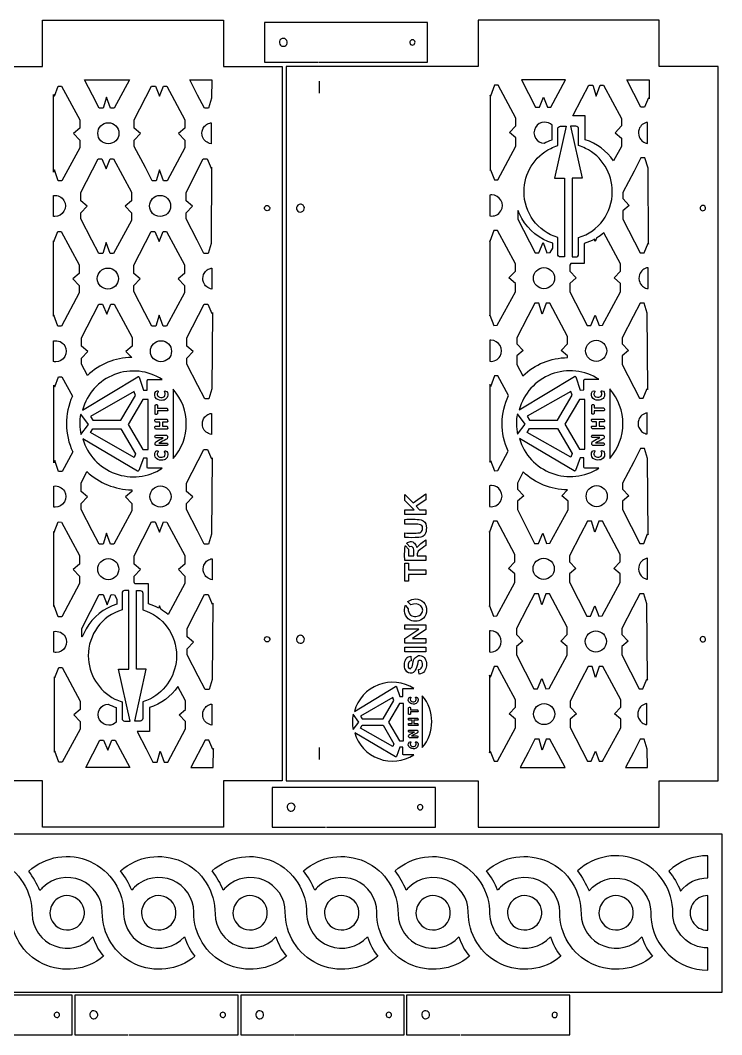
# Model space of a CAD drawing. Header units: millimetres. Extents: x -493 to 497, y 1253 to 3246.
# Drawn here: x -33 to 497, y 1253 to 2020 of the extents above; entities that cross this region are included whole.
import ezdxf

# ---------------------------------------------------------------- set-up
doc = ezdxf.new("R2010")
doc.units = ezdxf.units.MM
doc.layers.add('Default', color=70, linetype='Continuous')

msp = doc.modelspace()

# ---------------------------------------------------------------- linework, layer by layer
at = {"layer": 'Default'}
for points in [[(-16.08, 1425), (-16.08, 1445), (-161.08, 1445.01), (-161.08, 1985), (-16.08, 1985), (-16.08, 2020), (120.56, 2020), (120.56, 1985), (165.08, 1985), (165.08, 1445), (120.56, 1445), (120.56, 1410), (-16.08, 1410)], [(313.08, 2004.99), (313.08, 1984.99), (168.08, 1984.97), (168.08, 1444.99), (313.08, 1444.99), (313.08, 1409.99), (449.73, 1409.99), (449.73, 1444.99), (494.25, 1444.99), (494.25, 1984.99), (449.73, 1984.99), (449.73, 2019.99), (313.08, 2019.99)], [(49.54, 1975), (38.01, 1953.56), (37.2, 1953.56), (35.94, 1953.56), (35.31, 1953.56), (32.35, 1961.82), (29.84, 1953.56), (26.77, 1953.56), (21.59, 1963.51), (15.61, 1975)], [(111.76, 1975), (111.65, 1961.15), (109.35, 1953.56), (106.28, 1953.56), (101.1, 1963.51), (95.12, 1975)], [(379.1, 1974.99), (345.75, 1974.99), (356.41, 1954.22), (359.25, 1954.22), (362.47, 1961.88), (365.44, 1954.22), (367.95, 1954.32)], [(442.11, 1974.99), (442.22, 1960.67), (441.78, 1961.39), (438.76, 1954.22), (435.92, 1954.22), (425.26, 1974.99)], [(12.05, 1938.61), (12.05, 1938.48), (7.26, 1934.45), (12.05, 1929.39), (12.05, 1928.81), (12.05, 1923.68), (-1.43, 1898.62), (-2.24, 1898.62), (-3.49, 1898.62), (-4.13, 1898.62), (-7.09, 1906.89), (-7.64, 1905.07), (-7.64, 1963.93), (-7.09, 1962.62), (-4.13, 1970.28), (-1.61, 1970.18), (12.05, 1944.86), (12.05, 1938.61)], [(66.35, 1970.28), (69.19, 1970.28), (72.41, 1962.62), (75.38, 1970.28), (77.9, 1970.18), (91.56, 1944.86), (91.56, 1938.61), (91.56, 1938.48), (86.77, 1934.45), (91.56, 1929.39), (91.56, 1928.81), (91.56, 1923.68), (78.08, 1898.62), (77.27, 1898.62), (76.01, 1898.62), (75.38, 1898.62), (72.41, 1906.89), (69.91, 1898.62), (66.84, 1898.62), (61.66, 1908.57), (53.27, 1924.69), (53.27, 1928.81), (53.27, 1929.39), (58.06, 1934.45), (53.27, 1938.48), (53.27, 1938.61), (53.27, 1940.33), (53.27, 1943.88), (53.27, 1944.8)], [(322.22, 1963.28), (322.22, 1906.5), (322.4, 1906.94), (325.37, 1899.29), (327.88, 1899.38), (341.54, 1924.7), (341.54, 1930.95), (341.54, 1931.08), (336.76, 1935.11), (341.54, 1940.17), (341.54, 1940.75), (341.54, 1945.88), (328.07, 1970.94), (327.26, 1970.94), (326, 1970.94), (325.37, 1970.94), (322.4, 1962.67)], [(25.92, 1915.34), (28.76, 1915.34), (31.98, 1907.68), (34.95, 1915.34), (37.46, 1915.24), (51.12, 1889.92), (51.12, 1883.68), (51.12, 1883.55), (46.34, 1879.51), (51.12, 1874.45), (51.12, 1873.88), (51.12, 1868.74), (37.65, 1843.69), (36.83, 1843.69), (35.58, 1843.69), (34.95, 1843.69), (31.98, 1851.95), (29.48, 1843.69), (26.41, 1843.69), (21.23, 1853.64), (12.84, 1869.76), (12.84, 1873.88), (12.84, 1874.45), (17.63, 1879.51), (12.84, 1883.55), (12.84, 1883.68), (12.84, 1885.4), (12.84, 1888.95), (12.84, 1889.86)], [(111.73, 1908.89), (111.29, 1851.28), (108.99, 1843.69), (105.92, 1843.69), (100.74, 1853.64), (92.35, 1869.76), (92.35, 1873.88), (92.35, 1874.45), (97.13, 1879.51), (92.35, 1883.55), (92.35, 1883.68), (92.35, 1885.4), (92.35, 1888.95), (92.35, 1889.86), (105.43, 1915.34), (108.27, 1915.34), (111.29, 1908.17)], [(441.79, 1850.7), (441.35, 1908.31), (439.05, 1915.91), (435.98, 1915.91), (430.8, 1905.96), (422.41, 1889.84), (422.41, 1885.72), (422.41, 1885.14), (427.2, 1880.08), (422.41, 1876.05), (422.41, 1875.92), (422.41, 1874.2), (422.41, 1870.65), (422.41, 1869.73), (435.49, 1844.25), (438.33, 1844.25), (441.35, 1851.43)], [(-7.64, 1796.41), (-7.64, 1853.19), (-7.46, 1852.75), (-4.49, 1860.41), (-1.98, 1860.31), (11.68, 1834.99), (11.68, 1828.74), (11.68, 1828.61), (6.9, 1824.58), (11.68, 1819.52), (11.68, 1818.94), (11.68, 1813.81), (-1.79, 1788.75), (-2.61, 1788.75), (-3.86, 1788.75), (-4.49, 1788.75), (-7.46, 1797.02)], [(65.99, 1860.41), (68.83, 1860.41), (72.05, 1852.75), (75.02, 1860.41), (77.53, 1860.31), (91.19, 1834.99), (91.19, 1828.74), (91.19, 1828.61), (86.41, 1824.58), (91.19, 1819.52), (91.19, 1818.94), (91.19, 1813.81), (77.72, 1788.75), (76.9, 1788.75), (75.65, 1788.75), (75.02, 1788.75), (72.05, 1797.02), (69.55, 1788.75), (66.48, 1788.75), (61.3, 1798.7), (52.91, 1814.82), (52.91, 1818.94), (52.91, 1819.52), (57.69, 1824.58), (52.91, 1828.61), (52.91, 1828.74), (52.91, 1830.46), (52.91, 1834.01), (52.91, 1834.93)], [(321.79, 1853.32), (321.79, 1796.54), (321.98, 1796.98), (324.94, 1789.32), (327.46, 1789.42), (341.12, 1814.74), (341.12, 1820.98), (341.12, 1821.11), (336.33, 1825.15), (341.12, 1830.21), (341.12, 1830.78), (341.12, 1835.92), (327.64, 1860.97), (326.83, 1860.97), (325.58, 1860.97), (324.94, 1860.97), (321.98, 1852.71)], [(112.36, 1799.02), (111.92, 1741.41), (109.62, 1733.82), (106.55, 1733.82), (101.37, 1743.77), (92.98, 1759.89), (92.98, 1764.01), (92.98, 1764.58), (97.76, 1769.64), (92.98, 1773.68), (92.98, 1773.81), (92.98, 1775.53), (92.98, 1779.08), (92.98, 1779.99), (106.06, 1805.47), (108.9, 1805.47), (111.92, 1798.3)], [(441.16, 1740.83), (440.72, 1798.44), (438.42, 1806.04), (435.35, 1806.04), (430.17, 1796.09), (421.78, 1779.97), (421.78, 1775.85), (421.78, 1775.27), (426.57, 1770.21), (421.78, 1766.18), (421.78, 1766.05), (421.78, 1764.33), (421.78, 1760.78), (421.78, 1759.86), (434.86, 1734.38), (437.7, 1734.38), (440.72, 1741.56)], [(53.19, 1739.22), (20.25, 1720.45), (21.95, 1717.55), (43.1, 1717.55), (54.1, 1736.37), (53.18, 1739.17)], [(383.05, 1739.39), (350.11, 1720.61), (351.8, 1717.72), (372.95, 1717.72), (383.96, 1736.54), (383.04, 1739.34)], [(59.64, 1695.52), (63.82, 1695.52), (63.82, 1733.16), (59.64, 1733.16), (48.63, 1714.34)], [(389.49, 1695.69), (393.68, 1695.69), (393.68, 1733.33), (389.49, 1733.33), (378.49, 1714.51)], [(53.19, 1689.47), (20.25, 1708.24), (21.95, 1711.14), (43.1, 1711.14), (54.1, 1692.32), (53.18, 1689.51)], [(383.05, 1689.64), (350.11, 1708.41), (351.8, 1711.31), (372.95, 1711.31), (383.96, 1692.49), (383.04, 1689.68)], [(111.99, 1689.15), (111.55, 1631.54), (109.25, 1623.95), (106.18, 1623.95), (101, 1633.9), (92.61, 1650.02), (92.61, 1654.14), (92.61, 1654.71), (97.4, 1659.77), (92.61, 1663.81), (92.61, 1663.94), (92.61, 1665.66), (92.61, 1669.21), (92.61, 1670.12), (105.69, 1695.6), (108.53, 1695.6), (111.55, 1688.43)], [(441.53, 1630.96), (441.08, 1688.57), (438.78, 1696.17), (435.71, 1696.17), (430.54, 1686.22), (422.15, 1670.1), (422.15, 1665.98), (422.15, 1665.4), (426.93, 1660.34), (422.15, 1656.31), (422.15, 1656.18), (422.15, 1654.46), (422.15, 1650.91), (422.15, 1649.99), (435.23, 1624.51), (438.07, 1624.51), (441.08, 1631.69)], [(-7.38, 1576.67), (-7.38, 1633.45), (-7.19, 1633.01), (-4.23, 1640.67), (-1.71, 1640.57), (11.95, 1615.25), (11.95, 1609), (11.95, 1608.87), (7.16, 1604.84), (11.95, 1599.78), (11.95, 1599.2), (11.95, 1594.07), (-1.52, 1569.01), (-2.34, 1569.01), (-3.59, 1569.01), (-4.23, 1569.01), (-7.19, 1577.28)], [(321.53, 1633.58), (321.53, 1576.8), (321.71, 1577.24), (324.68, 1569.58), (327.19, 1569.68), (340.85, 1595), (340.85, 1601.24), (340.85, 1601.37), (336.07, 1605.41), (340.85, 1610.47), (340.85, 1611.04), (340.85, 1616.18), (327.38, 1641.23), (326.56, 1641.23), (325.31, 1641.23), (324.68, 1641.23), (321.71, 1632.97)], [(395.16, 1569.58), (398, 1569.58), (401.22, 1577.24), (404.18, 1569.58), (406.7, 1569.68), (420.36, 1595), (420.36, 1601.24), (420.36, 1601.37), (415.57, 1605.41), (420.36, 1610.47), (420.36, 1611.04), (420.36, 1616.18), (406.89, 1641.23), (406.07, 1641.23), (404.82, 1641.23), (404.18, 1641.23), (401.22, 1632.97), (398.72, 1641.23), (395.65, 1641.23), (390.47, 1631.28), (382.08, 1615.16), (382.08, 1611.04), (382.08, 1610.47), (386.86, 1605.41), (382.08, 1601.37), (382.08, 1601.24), (382.08, 1599.52), (382.08, 1595.97), (382.08, 1595.06)], [(112.62, 1579.28), (112.18, 1521.67), (109.88, 1514.08), (106.81, 1514.08), (101.63, 1524.03), (93.25, 1540.15), (93.25, 1544.27), (93.25, 1544.84), (98.03, 1549.9), (93.25, 1553.94), (93.25, 1554.07), (93.25, 1555.79), (93.25, 1559.34), (93.25, 1560.25), (106.32, 1585.73), (109.17, 1585.73), (112.18, 1578.56)], [(355.09, 1514.64), (357.93, 1514.64), (361.15, 1522.3), (364.11, 1514.64), (366.63, 1514.74), (380.29, 1540.06), (380.29, 1546.31), (380.29, 1546.44), (375.5, 1550.47), (380.29, 1555.53), (380.29, 1556.11), (380.29, 1561.24), (366.82, 1586.3), (366, 1586.3), (364.75, 1586.3), (364.11, 1586.3), (361.15, 1578.03), (358.65, 1586.3), (355.58, 1586.3), (350.4, 1576.35), (342.01, 1560.23), (342.01, 1556.11), (342.01, 1555.53), (346.79, 1550.47), (342.01, 1546.44), (342.01, 1546.31), (342.01, 1544.59), (342.01, 1541.04), (342.01, 1540.12)], [(440.89, 1521.09), (440.45, 1578.7), (438.15, 1586.3), (435.08, 1586.3), (429.9, 1576.35), (421.52, 1560.23), (421.52, 1556.11), (421.52, 1555.53), (426.3, 1550.47), (421.52, 1546.44), (421.52, 1546.31), (421.52, 1544.59), (421.52, 1541.04), (421.52, 1540.12), (434.6, 1514.64), (437.44, 1514.64), (440.45, 1521.82)], [(-6.95, 1466.7), (-6.95, 1523.48), (-6.76, 1523.04), (-3.8, 1530.7), (-1.28, 1530.6), (12.38, 1505.28), (12.38, 1499.04), (12.38, 1498.91), (7.59, 1494.87), (12.38, 1489.81), (12.38, 1489.24), (12.38, 1484.1), (-1.1, 1459.05), (-1.91, 1459.05), (-3.17, 1459.05), (-3.8, 1459.05), (-6.76, 1467.31)], [(341.22, 1491.37), (341.22, 1491.5), (336.43, 1495.54), (341.22, 1500.6), (341.22, 1501.17), (341.22, 1506.31), (327.74, 1531.36), (326.93, 1531.36), (325.67, 1531.36), (325.04, 1531.36), (322.08, 1523.1), (321.53, 1524.91), (321.53, 1466.06), (322.08, 1467.37), (325.04, 1459.71), (327.56, 1459.81), (341.22, 1485.13), (341.22, 1491.37)], [(395.52, 1459.71), (398.36, 1459.71), (401.58, 1467.37), (404.55, 1459.71), (407.06, 1459.81), (420.72, 1485.13), (420.72, 1491.37), (420.72, 1491.5), (415.94, 1495.54), (420.72, 1500.6), (420.72, 1501.17), (420.72, 1506.31), (407.25, 1531.36), (406.44, 1531.36), (405.18, 1531.36), (404.55, 1531.36), (401.58, 1523.1), (399.08, 1531.36), (396.01, 1531.36), (390.83, 1521.41), (382.44, 1505.29), (382.44, 1501.17), (382.44, 1500.6), (387.23, 1495.54), (382.44, 1491.5), (382.44, 1491.37), (382.44, 1489.65), (382.44, 1486.1), (382.44, 1485.19)], [(248.69, 1507.91), (224.12, 1493.9), (225.38, 1491.74), (241.16, 1491.74), (249.37, 1505.78), (248.68, 1507.87)], [(253.5, 1475.31), (256.62, 1475.31), (256.62, 1503.39), (253.5, 1503.39), (245.29, 1489.35)], [(248.69, 1470.79), (224.12, 1484.8), (225.38, 1486.96), (241.16, 1486.96), (249.37, 1472.92), (248.68, 1470.83)], [(49.94, 1455), (16.58, 1455), (27.24, 1475.76), (30.08, 1475.76), (33.3, 1468.11), (36.27, 1475.76), (38.79, 1475.67)], [(112.94, 1455), (113.05, 1469.31), (112.61, 1468.59), (109.59, 1475.76), (106.75, 1475.76), (96.09, 1455)], [(378.71, 1454.99), (367.18, 1476.43), (366.37, 1476.43), (365.11, 1476.43), (364.48, 1476.43), (361.51, 1468.16), (359.01, 1476.43), (355.94, 1476.43), (350.76, 1466.48), (344.78, 1454.99)], [(440.92, 1454.99), (440.82, 1468.83), (438.52, 1476.43), (435.45, 1476.43), (430.27, 1466.48), (424.29, 1454.99)], [(497, 1405), (497, 1285), (-493, 1285), (-493, 1405)]]:
    msp.add_lwpolyline(points, close=True, dxfattribs=at)
for points in [[(192.52, 1988.26), (274.89, 1988.26), (274.89, 2018.26), (151.55, 2018.26), (151.55, 1988.26), (191.82, 1988.26)], [(193.08, 1964.99), (193.08, 1974.06)], [(193.08, 1460.99), (193.08, 1470.06)], [(198.37, 1410.01), (280.74, 1410.01), (280.74, 1440.01), (157.4, 1440.01), (157.4, 1410.01), (197.67, 1410.01)], [(-76.02, 1253), (6.35, 1253), (6.35, 1283), (-116.99, 1283), (-116.99, 1253), (-76.72, 1253)], [(49.32, 1253), (131.69, 1253), (131.69, 1283), (8.35, 1283), (8.35, 1253), (48.62, 1253)], [(174.66, 1253), (257.03, 1253), (257.03, 1283), (133.69, 1283), (133.69, 1253), (173.96, 1253)], [(299.99, 1253), (382.37, 1253), (382.37, 1283), (259.03, 1283), (259.03, 1253), (299.3, 1253)]]:
    msp.add_lwpolyline(points, dxfattribs=at)
for points in [[(165.86, 2000.34, 5.251225), (163.81, 2001.15, 0.191346)], [(263.36, 2001.26, 5.257541), (262, 2001.8, 0.191576)], [(393.83, 1929.68), (393.83, 1947.81), (384.56, 1947.81), (391.36, 1960.89), (396.54, 1970.84), (399.61, 1970.84), (402.12, 1962.58), (405.08, 1970.84), (405.71, 1970.84), (406.97, 1970.84), (407.78, 1970.84), (421.26, 1945.79), (421.26, 1940.65), (421.26, 1940.08), (416.47, 1935.02), (421.26, 1930.98), (421.26, 1930.85), (421.26, 1924.61), (415.38, 1913.72, 0.168154)], [(111.29, 1926.65, -0.142003), (107.33, 1928.36, -0.133619), (104.9, 1931.8, -0.187557), (105.04, 1937.7, -0.110172), (107.02, 1940.54, -0.122176), (110.29, 1942.31, -0.033359), (111.29, 1942.5)], [(368.83, 1929.53), (368.83, 1940.65, 0.197998), (363.2, 1942.97, 0.57735), (356.29, 1930.99, 0.254434), (362.8, 1927.01, -0.039909)], [(440.99, 1942.82, 0.142003), (437.03, 1941.11, 0.133619), (434.6, 1937.67, 0.187557), (434.74, 1931.76, 0.110172), (436.72, 1928.93, 0.122176), (439.99, 1927.15, 0.033359), (440.99, 1926.96)], [(347.73, 1890.49, -0.284046), (367.87, 1923.18, -0.045498), (373.2, 1925.24), (373.2, 1937.91, -0.417351), (375.13, 1939.85), (379.44, 1939.85), (370.58, 1900.66), (378.17, 1900.66), (378.29, 1900.66), (378.29, 1841.09, -0.005514), (375.11, 1841.08, -0.402534), (373.2, 1843.07), (373.2, 1855.71, -0.331178)], [(414.33, 1890.49, 0.284047), (394.2, 1923.18, 0.045497), (388.86, 1925.24), (388.86, 1937.91, 0.417376), (386.94, 1939.85), (382.82, 1939.85), (391.49, 1900.66), (384.14, 1900.66), (384.14, 1841.08, 0.004424), (386.95, 1841.08, 0.402534), (388.86, 1843.07), (388.86, 1855.71, 0.331178)], [(-7.64, 1871.71), (-7.64, 1887.57, -0.298874), (0.18, 1883.63, -0.57735), (-6.73, 1871.66, -0.028632)], [(321.79, 1887.79), (321.79, 1872.12, 0.320789), (330.25, 1875.96, 0.57735), (323.34, 1887.94, 0.048658)], [(153.61, 1876, -5.257541), (154.97, 1876.54, -0.191576)], [(178.78, 1880.99, 5.251225), (180.82, 1880.17, 0.191346)], [(482.77, 1879.99, 5.257541), (484.14, 1879.44, 0.191576)], [(369.38, 1847.78), (369.38, 1851.4, -0.18859), (346.05, 1870.05, -0.041774), (343.14, 1876.24), (342.91, 1876.05), (342.91, 1875.92), (342.91, 1874.2), (342.91, 1870.65), (342.91, 1869.73), (355.99, 1844.25), (358.83, 1844.25), (362.05, 1851.91), (365.01, 1844.25), (367.53, 1844.35)], [(382.34, 1830.78), (382.34, 1830.21), (387.13, 1825.15), (382.34, 1821.11), (382.34, 1820.98), (382.34, 1819.26), (382.34, 1815.71), (382.34, 1814.8), (395.42, 1789.32), (398.26, 1789.32), (401.48, 1796.98), (404.45, 1789.32), (406.97, 1789.42), (420.63, 1814.74), (420.63, 1820.98), (420.63, 1821.11), (415.84, 1825.15), (420.63, 1830.21), (420.63, 1830.78), (420.63, 1835.92), (408.07, 1859.28, -0.0425), (402.4, 1855.24), (401.48, 1852.71), (400.96, 1854.44, -0.052052), (393.08, 1851.21), (393.08, 1836.09), (382.96, 1836.09), (382.34, 1834.9)], [(111.92, 1816.78, -0.142003), (107.96, 1818.49, -0.133619), (105.53, 1821.93, -0.187557), (105.67, 1827.83, -0.110172), (107.65, 1830.67, -0.122176), (110.92, 1832.44, -0.033359), (111.92, 1832.63)], [(441.35, 1832.95, 0.142003), (437.39, 1831.24, 0.133619), (434.97, 1827.8, 0.187557), (435.1, 1821.89, 0.110172), (437.09, 1819.06, 0.122176), (440.35, 1817.28, 0.033359), (441.35, 1817.09)], [(51.36, 1765, 0.187017), (17.83, 1751.5), (13.47, 1759.89), (13.47, 1764.01), (13.47, 1764.58), (18.26, 1769.64), (13.47, 1773.68), (13.47, 1773.81), (13.47, 1775.53), (13.47, 1779.08), (13.47, 1779.99), (26.55, 1805.47), (29.39, 1805.47), (32.61, 1797.81), (35.58, 1805.47), (38.09, 1805.37), (51.75, 1780.05), (51.75, 1773.81), (51.75, 1773.68), (46.97, 1769.64)], [(346.71, 1751.22, -0.189218), (380.56, 1764.98), (380.56, 1766.05), (380.56, 1766.18), (375.77, 1770.21), (380.56, 1775.27), (380.56, 1775.85), (380.56, 1780.98), (367.08, 1806.04), (366.27, 1806.04), (365.01, 1806.04), (364.38, 1806.04), (361.42, 1797.77), (358.91, 1806.04), (355.84, 1806.04), (350.66, 1796.09), (342.27, 1779.97), (342.27, 1775.85), (342.27, 1775.27), (347.06, 1770.21), (342.27, 1766.18), (342.27, 1766.05), (342.27, 1764.33), (342.27, 1760.78), (342.27, 1759.86)], [(-7.64, 1761.94), (-7.64, 1777.61, -0.320789), (0.82, 1773.76, -0.57735), (-6.1, 1761.79, -0.048658)], [(321.79, 1778.02), (321.79, 1762.15, 0.298874), (329.62, 1766.09, 0.57735), (322.7, 1778.07, 0.028632)], [(6.54, 1735.82, 0.221137), (6.79, 1693.66), (-1.16, 1678.88), (-1.97, 1678.88), (-3.23, 1678.88), (-3.86, 1678.88), (-6.83, 1687.15), (-7.38, 1685.33), (-7.38, 1744.19), (-6.83, 1742.88), (-3.86, 1750.54), (-1.35, 1750.44)], [(14.18, 1725.26), (55.85, 1750.53, -0.48177), (56.88, 1750.15), (60.14, 1740.23), (63.12, 1740.32), (63.1, 1747.66, -0.416181), (63.8, 1748.37), (74.41, 1748.37, 0.509963)], [(335.71, 1694.17, -0.221137), (335.95, 1736.33), (328.01, 1751.1), (327.19, 1751.1), (325.94, 1751.1), (325.31, 1751.1), (322.34, 1742.84), (321.79, 1744.65), (321.79, 1685.8), (322.34, 1687.11), (325.31, 1679.45), (327.82, 1679.55)], [(344.03, 1725.43), (385.71, 1750.7, -0.48177), (386.74, 1750.32), (389.99, 1740.4), (392.98, 1740.49), (392.95, 1747.83, -0.416181), (393.65, 1748.54), (404.26, 1748.54, 0.509963)], [(82.73, 1741.1), (82.73, 1688.56, 0.372988)], [(412.58, 1741.27), (412.58, 1688.72, 0.372988)], [(76.91, 1739.7, -0.346715), (78.32, 1738.54, -0.511237), (74.86, 1732.68, -0.22276), (70.11, 1733.84, -0.405203), (69.54, 1739.39, -0.37263), (71.39, 1739.48, -0.232737), (71.05, 1738.5, 0.54722), (72.43, 1735.07, 0.229603), (76.02, 1735.53, 0.32845), (76.11, 1738.97, -0.580608)], [(406.76, 1739.87, -0.346715), (408.18, 1738.71, -0.511237), (404.72, 1732.85, -0.22276), (399.97, 1734.01, -0.405203), (399.4, 1739.56, -0.37263), (401.24, 1739.65, -0.232737), (400.91, 1738.67, 0.54722), (402.28, 1735.24, 0.229603), (405.87, 1735.7, 0.32845), (405.97, 1739.14, -0.580608)], [(69.87, 1729.35, -0.536374), (70.77, 1728.93), (70.77, 1726.77), (78.05, 1726.77), (78.05, 1726.77, -0.282009), (78.49, 1725.69, -0.551697), (78.05, 1724.61), (70.77, 1724.61), (70.77, 1722.46, -0.461158), (69.01, 1722.26, -0.163379), (68.95, 1722.46), (68.95, 1728.93, -0.182857)], [(399.72, 1729.52, -0.536374), (400.63, 1729.1), (400.63, 1726.94), (407.9, 1726.94), (407.9, 1726.94, -0.282009), (408.35, 1725.86, -0.551697), (407.9, 1724.78), (400.63, 1724.78), (400.63, 1722.62, -0.461158), (398.87, 1722.43, -0.163379), (398.81, 1722.62), (398.81, 1729.1, -0.182857)], [(12.9, 1706.79), (18.68, 1714.36), (12.78, 1722.27, 0.095574)], [(78.05, 1718.33, -0.285022), (78.49, 1717.25, -0.553162), (78.05, 1716.17), (74.47, 1716.17), (74.47, 1713.02), (78.05, 1713.02, -0.288661), (78.49, 1711.95, -0.551693), (78.05, 1710.87), (69.35, 1710.87, -0.285656), (68.91, 1711.95, -0.556213), (69.35, 1713.02), (72.59, 1713.02), (72.59, 1716.17), (69.35, 1716.17, -0.28895), (68.91, 1717.25, -0.55095), (69.35, 1718.33), (78.05, 1718.33)], [(111.55, 1706.91, -0.142003), (107.59, 1708.62, -0.133619), (105.17, 1712.06, -0.187557), (105.3, 1717.96, -0.110172), (107.29, 1720.8, -0.122176), (110.55, 1722.57, -0.033359), (111.55, 1722.76)], [(342.75, 1706.96), (348.53, 1714.53), (342.64, 1722.44, 0.095574)], [(407.9, 1718.5, -0.285022), (408.35, 1717.42, -0.553162), (407.9, 1716.34), (404.33, 1716.34), (404.33, 1713.19), (407.9, 1713.19, -0.288661), (408.35, 1712.12, -0.551693), (407.9, 1711.03), (399.21, 1711.03, -0.285656), (398.77, 1712.12, -0.556213), (399.21, 1713.19), (402.44, 1713.19), (402.44, 1716.34), (399.21, 1716.34, -0.28895), (398.77, 1717.42, -0.55095), (399.21, 1718.5), (407.9, 1718.5)], [(440.72, 1723.08, 0.142003), (436.76, 1721.37, 0.133619), (434.34, 1717.93, 0.187557), (434.47, 1712.02, 0.110172), (436.46, 1709.19, 0.122176), (439.72, 1707.41, 0.033359), (440.72, 1707.22)], [(74.38, 1681.27), (63.8, 1681.27, -0.413193), (63.1, 1681.97), (63.1, 1689.01), (60.13, 1689.01), (56.64, 1679.48, -0.47026), (55.63, 1679.12), (14.41, 1703.55, 0.503692)], [(77.65, 1706.25, -0.653093), (77.22, 1703.1, -0.01846), (71.93, 1700.33, -0.008463), (78.04, 1700.35, -0.519517), (78.04, 1698.38), (69.77, 1698.38, -0.580221), (69.99, 1701.65, -0.017313), (75.06, 1704.29, -0.006101), (69.38, 1704.27, -0.521436), (69.38, 1706.25)], [(404.24, 1681.44), (393.65, 1681.44, -0.413193), (392.95, 1682.14), (392.95, 1689.17), (389.98, 1689.17), (386.5, 1679.65, -0.47026), (385.48, 1679.28), (344.27, 1703.72, 0.503692)], [(407.5, 1706.41, -0.653093), (407.07, 1703.26, -0.01846), (401.78, 1700.5, -0.008463), (407.9, 1700.52, -0.519517), (407.89, 1698.55), (399.62, 1698.55, -0.580221), (399.85, 1701.82, -0.017313), (404.92, 1704.46, -0.006101), (399.23, 1704.44, -0.521436), (399.23, 1706.41)], [(76.91, 1694.42, -0.346715), (78.32, 1693.26, -0.511237), (74.86, 1687.4, -0.22276), (70.11, 1688.56, -0.405203), (69.54, 1694.11, -0.37263), (71.39, 1694.2, -0.232737), (71.05, 1693.22, 0.54722), (72.43, 1689.79, 0.229603), (76.02, 1690.25, 0.32845), (76.11, 1693.69, -0.580608)], [(406.76, 1694.59, -0.346715), (408.18, 1693.43, -0.511237), (404.72, 1687.57, -0.22276), (399.97, 1688.72, -0.405203), (399.4, 1694.28, -0.37263), (401.24, 1694.37, -0.232737), (400.91, 1693.39, 0.54722), (402.28, 1689.96, 0.229603), (405.87, 1690.42, 0.32845), (405.97, 1693.85, -0.580608)], [(17.54, 1678.77, 0.189218), (51.39, 1665), (51.39, 1663.94), (51.39, 1663.81), (46.6, 1659.77), (51.39, 1654.71), (51.39, 1654.14), (51.39, 1649), (37.91, 1623.95), (37.1, 1623.95), (35.85, 1623.95), (35.21, 1623.95), (32.25, 1632.21), (29.74, 1623.95), (26.67, 1623.95), (21.49, 1633.9), (13.11, 1650.02), (13.11, 1654.14), (13.11, 1654.71), (17.89, 1659.77), (13.11, 1663.81), (13.11, 1663.94), (13.11, 1665.66), (13.11, 1669.21), (13.11, 1670.12)], [(380.53, 1664.99, -0.187017), (347, 1678.48), (342.64, 1670.1), (342.64, 1665.98), (342.64, 1665.4), (347.42, 1660.34), (342.64, 1656.31), (342.64, 1656.18), (342.64, 1654.46), (342.64, 1650.91), (342.64, 1649.99), (355.72, 1624.51), (358.56, 1624.51), (361.78, 1632.17), (364.75, 1624.51), (367.26, 1624.61), (380.92, 1649.93), (380.92, 1656.18), (380.92, 1656.31), (376.14, 1660.34)], [(-7.38, 1651.97), (-7.38, 1667.83, -0.298874), (0.45, 1663.89, -0.57735), (-6.46, 1651.92, -0.028632)], [(321.53, 1668.05), (321.53, 1652.38, 0.320789), (329.98, 1656.22, 0.57735), (323.07, 1668.2, 0.048658)], [(273.57, 1646.37), (257.71, 1646.37, -0.389639), (257.68, 1646.41), (257.68, 1649.87, -0.426307), (257.71, 1649.91), (264.66, 1649.91), (257.69, 1656.81, -0.196924), (257.68, 1656.84), (257.68, 1661.48, -0.694813), (257.74, 1661.51), (263.9, 1655.09), (273.56, 1661.87, -0.612482), (273.61, 1661.83), (273.61, 1657.36, -0.266816), (273.59, 1657.33), (266.19, 1652.66), (268.8, 1649.91), (273.57, 1649.91, -0.389639), (273.61, 1649.87), (273.61, 1646.41, -0.426307)], [(257.68, 1628.9), (257.68, 1632.35, -0.426757), (257.71, 1632.39, 0.040683), (268.95, 1632.52, 0.44272), (270.53, 1638.01, 0.170069), (266.49, 1639.04), (257.71, 1639.04, -0.389251), (257.68, 1639.08), (257.68, 1642.53, -0.426757), (257.71, 1642.57, -0.055944), (270.09, 1642.29, -0.317039), (273.79, 1637.6, -0.114204), (273.36, 1632.19, -0.325277), (268.2, 1628.92, -0.015017), (257.7, 1628.86, -0.300471)], [(53.18, 1599.2), (53.18, 1599.78), (57.96, 1604.84), (53.18, 1608.87), (53.18, 1609), (53.18, 1610.72), (53.18, 1614.27), (53.18, 1615.19), (66.26, 1640.67), (69.1, 1640.67), (72.32, 1633.01), (75.28, 1640.67), (77.8, 1640.57), (91.46, 1615.25), (91.46, 1609), (91.46, 1608.87), (86.67, 1604.84), (91.46, 1599.78), (91.46, 1599.2), (91.46, 1594.07), (78.9, 1570.71, 0.0425), (73.23, 1574.74), (72.32, 1577.28), (71.79, 1575.55, 0.052052), (63.92, 1578.78), (63.92, 1593.89), (53.79, 1593.89), (53.18, 1595.08)], [(266.99, 1615.84), (266.99, 1615.18), (273.57, 1615.18, -0.389403), (273.61, 1615.14), (273.61, 1611.69, -0.426582), (273.57, 1611.65), (257.71, 1611.65, -0.389403), (257.68, 1611.69, -0.059614), (257.9, 1622.1, -0.665027), (258.08, 1622.68), (260.46, 1620.06, 0.005015), (260.43, 1615.18), (264.39, 1615.18, 0.077896), (264.19, 1620.78, 0.432815), (261.53, 1621.91, -0.325441), (261.49, 1621.92), (259.15, 1624.51, -0.40842), (259.15, 1624.57, -0.42748), (264.91, 1624.73, -0.187558), (266.6, 1621.28, -0.086677), (273.56, 1627.09, -0.604462), (273.61, 1627.06), (273.61, 1622.93, -0.249786), (273.59, 1622.9, 0.036177), (267.82, 1618.59, 0.120294)], [(112.18, 1597.04, -0.142003), (108.22, 1598.75, -0.133619), (105.8, 1602.19, -0.187557), (105.93, 1608.09, -0.110172), (107.92, 1610.93, -0.122176), (111.18, 1612.7, -0.033359), (112.18, 1612.89)], [(441.08, 1613.21, 0.142003), (437.12, 1611.5, 0.133619), (434.7, 1608.06, 0.187557), (434.84, 1602.15, 0.110172), (436.82, 1599.32, 0.122176), (440.09, 1597.54, 0.033359), (441.08, 1597.35)], [(273.57, 1600.9), (260.43, 1600.9), (260.43, 1595.86, -0.426307), (260.4, 1595.82), (257.71, 1595.82, -0.389638), (257.68, 1595.86), (257.68, 1609.45, -0.426307), (257.71, 1609.49), (260.4, 1609.49, -0.389638), (260.43, 1609.45), (260.43, 1604.43), (273.57, 1604.43, -0.389638), (273.61, 1604.39), (273.61, 1600.94, -0.426307)], [(18.56, 1539.49, 0.284046), (38.7, 1506.8, 0.045498), (44.04, 1504.75), (44.04, 1492.08, 0.417351), (45.96, 1490.13), (50.27, 1490.13), (41.41, 1529.32), (49, 1529.32), (49.12, 1529.33), (49.12, 1588.89, 0.005514), (45.94, 1588.9, 0.402534), (44.04, 1586.91), (44.04, 1574.28, 0.331178)], [(85.17, 1539.49, -0.284047), (65.03, 1506.8, -0.045497), (59.69, 1504.75), (59.69, 1492.08, -0.417376), (57.77, 1490.13), (53.65, 1490.13), (62.32, 1529.32), (54.97, 1529.32), (54.97, 1588.9, -0.004424), (57.79, 1588.9, -0.402534), (59.69, 1586.91), (59.69, 1574.28, -0.331178)], [(40.21, 1582.2), (40.21, 1578.58, 0.18859), (16.88, 1559.93, 0.041774), (13.97, 1553.74), (13.74, 1553.94), (13.74, 1554.07), (13.74, 1555.79), (13.74, 1559.34), (13.74, 1560.25), (26.82, 1585.73), (29.66, 1585.73), (32.88, 1578.07), (35.84, 1585.73), (38.36, 1585.63)], [(262.22, 1577.96), (260.01, 1580.4, -0.418624), (260.01, 1580.46, -0.371211), (271.71, 1580.08, -0.38404), (271.72, 1567.94, -0.285048), (261.66, 1566.46, -0.225383), (257.69, 1571.73, -0.145781), (257.98, 1577.48, -0.577694), (258.04, 1577.49), (260.28, 1575.02, 0.249881), (261.98, 1570.33, 0.330684), (269.7, 1570.65, 0.413198), (269.82, 1577.26, 0.29285), (262.27, 1577.95, -0.351391)], [(-7.38, 1542.2), (-7.38, 1557.87, -0.320789), (1.08, 1554.02, -0.57735), (-5.83, 1542.05, -0.048658)], [(273.57, 1549.17), (257.71, 1549.17, -0.389638), (257.68, 1549.21), (257.68, 1552.56, -0.261253), (257.7, 1552.6), (268.17, 1559.52), (257.71, 1559.52, -0.389639), (257.68, 1559.56), (257.68, 1562.77, -0.426307), (257.71, 1562.81), (273.57, 1562.81, -0.389638), (273.61, 1562.77), (273.61, 1559.3, -0.260178), (273.59, 1559.27), (263.36, 1552.45), (273.57, 1552.45, -0.389639), (273.61, 1552.41), (273.61, 1549.21, -0.426307)], [(321.53, 1558.28), (321.53, 1542.41, 0.298874), (329.35, 1546.35, 0.57735), (322.44, 1558.33, 0.028632)], [(153.61, 1550, -5.257541), (154.97, 1550.54, -0.191576)], [(178.78, 1554.99, 5.251225), (180.82, 1554.17, 0.191346)], [(482.77, 1553.99, 5.257541), (484.14, 1553.44, 0.191576)], [(273.57, 1542.39), (257.71, 1542.39, -0.389639), (257.68, 1542.43), (257.68, 1545.88, -0.426307), (257.71, 1545.92), (273.57, 1545.92, -0.389639), (273.61, 1545.88), (273.61, 1542.43, -0.426307)], [(268.38, 1525.73), (268.07, 1529.08, -0.412399), (268.11, 1529.13, 0.318576), (270.92, 1531.82, 0.239957), (270.29, 1535.6, 0.600929), (267.36, 1534.57, -0.094024), (265.53, 1528.55, -0.117471), (264.07, 1526.97), (264.07, 1526.97, -0.35247), (259.22, 1527.45, -0.209276), (257.31, 1532.46, -0.161056), (258.72, 1537.45, -0.23523), (262.26, 1539.18, -0.29367), (262.28, 1539.14), (262.42, 1535.69, -0.403472), (262.39, 1535.65, 0.370857), (260.14, 1533.06, 0.042754), (260.23, 1531.01, 0.295516), (261.65, 1529.69, 0.283707), (263.64, 1533.34, -0.296468), (267.17, 1539.33, -0.441237), (273.28, 1536.43, -0.260462), (272.5, 1527.78, -0.202065), (268.41, 1525.69, -0.302904)], [(219.58, 1497.5), (250.68, 1516.35, -0.48177), (251.44, 1516.07), (253.87, 1508.66), (256.1, 1508.73), (256.08, 1514.21, -0.416181), (256.6, 1514.73), (264.51, 1514.73, 0.509963)], [(64.66, 1500.31), (64.66, 1482.17), (55.39, 1482.17), (62.2, 1469.09), (67.37, 1459.14), (70.44, 1459.14), (72.95, 1467.41), (75.91, 1459.14), (76.55, 1459.14), (77.8, 1459.14), (78.61, 1459.14), (92.09, 1484.2), (92.09, 1489.33), (92.09, 1489.91), (87.3, 1494.97), (92.09, 1499), (92.09, 1499.13), (92.09, 1505.38), (86.22, 1516.26, -0.168154)], [(266.38, 1508.27, -0.346715), (267.43, 1507.4, -0.511237), (264.85, 1503.03, -0.22276), (261.31, 1503.89, -0.405203), (260.89, 1508.04, -0.37263), (262.26, 1508.1, -0.232737), (262.01, 1507.37, 0.54722), (263.04, 1504.82, 0.229603), (265.72, 1505.16, 0.32845), (265.79, 1507.72, -0.580608)], [(270.72, 1509.31), (270.72, 1470.11, 0.372988)], [(440.45, 1503.34, 0.142003), (436.49, 1501.63, 0.133619), (434.07, 1498.19, 0.187557), (434.21, 1492.28, 0.110172), (436.19, 1489.45, 0.122176), (439.45, 1487.67, 0.033359), (440.45, 1487.48)], [(39.66, 1500.46), (39.66, 1489.33, -0.197998), (34.03, 1487.02, -0.57735), (27.12, 1498.99, -0.254434), (33.63, 1502.98, 0.039909)], [(111.82, 1487.17, -0.142003), (107.86, 1488.88, -0.133619), (105.43, 1492.32, -0.187557), (105.57, 1498.22, -0.110172), (107.56, 1501.05, -0.122176), (110.82, 1502.83, -0.033359), (111.82, 1503.02)], [(261.13, 1500.55, -0.536374), (261.81, 1500.23), (261.81, 1498.62), (267.23, 1498.62), (267.23, 1498.62, -0.282009), (267.56, 1497.82, -0.551697), (267.23, 1497.01), (261.81, 1497.01), (261.81, 1495.4, -0.461158), (260.49, 1495.26, -0.163379), (260.45, 1495.4), (260.45, 1500.23, -0.182857)], [(218.63, 1483.71), (222.94, 1489.36), (218.54, 1495.27, 0.095574)], [(267.23, 1492.32, -0.285022), (267.56, 1491.52, -0.553162), (267.23, 1490.71), (264.56, 1490.71), (264.56, 1488.37), (267.23, 1488.37, -0.288661), (267.56, 1487.56, -0.551693), (267.23, 1486.76), (260.75, 1486.76, -0.285656), (260.41, 1487.56, -0.556213), (260.75, 1488.37), (263.16, 1488.37), (263.16, 1490.71), (260.75, 1490.71, -0.28895), (260.41, 1491.52, -0.55095), (260.75, 1492.32), (267.23, 1492.32)], [(264.5, 1464.68), (256.6, 1464.68, -0.413193), (256.08, 1465.2), (256.08, 1470.45), (253.86, 1470.45), (251.26, 1463.34, -0.47026), (250.51, 1463.07), (219.76, 1481.3, 0.503692)], [(266.93, 1483.31, -0.653093), (266.61, 1480.96, -0.01846), (262.67, 1478.9, -0.008463), (267.23, 1478.91, -0.519517), (267.23, 1477.44), (261.06, 1477.44, -0.580221), (261.22, 1479.88, -0.017313), (265.01, 1481.85, -0.006101), (260.76, 1481.84, -0.521436), (260.76, 1483.31)], [(266.38, 1474.49, -0.346715), (267.43, 1473.62, -0.511237), (264.85, 1469.25, -0.22276), (261.31, 1470.11, -0.405203), (260.89, 1474.26, -0.37263), (262.26, 1474.32, -0.232737), (262.01, 1473.59, 0.54722), (263.04, 1471.04, 0.229603), (265.72, 1471.38, 0.32845), (265.79, 1473.94, -0.580608)], [(171.71, 1422.08, 5.251225), (169.66, 1422.9, 0.191346)], [(269.21, 1423.01, 5.257541), (267.85, 1423.55, 0.191576)], [(486.49, 1318.64, -0.414663), (460.09, 1345.1, 0.65831), (388.11, 1376.86, -0.06417), (396.78, 1361.7, -0.642409), (443.06, 1349.66, -0.029314), (443.53, 1342.21, 0.399403), (486.49, 1301.85), (486.52, 1301.85)], [(486.49, 1388.34, 0.192368), (457.09, 1376.73, -0.082067), (465.85, 1361.65, -0.230846), (486.5, 1371.55)], [(-95.29, 1376.85, -0.653068), (-23.93, 1344.34, 0.675709), (22.07, 1327, 0.094759), (29.97, 1312.27, -0.63929), (-39.99, 1345.73, 0.652516), (-84.69, 1364.67), (-84.69, 1364.67, 0.030795), (-86.92, 1362.28, 0.072675)], [(91.18, 1327, 0.094759), (99.09, 1312.27, -0.639315), (29.13, 1345.76, 0.65269), (-15.6, 1364.65), (-15.6, 1364.65, 0.034842), (-18.1, 1361.92, 0.07168), (-26.5, 1376.55, -0.656707), (45.19, 1344.33, 0.675695)], [(42.94, 1376.85, -0.653068), (114.3, 1344.34, 0.675709), (160.3, 1327, 0.094759), (168.2, 1312.27, -0.63929), (98.24, 1345.73, 0.652516), (53.54, 1364.67), (53.54, 1364.67, 0.030795), (51.31, 1362.28, 0.072675)], [(112.05, 1376.85, -0.653068), (183.42, 1344.34, 0.675709), (229.41, 1327, 0.094759), (237.32, 1312.27, -0.63929), (167.36, 1345.73, 0.652516), (122.65, 1364.67), (122.65, 1364.67, 0.030795), (120.42, 1362.28, 0.072675)], [(181.17, 1376.85, -0.653068), (252.53, 1344.34, 0.675709), (298.53, 1327, 0.094759), (306.43, 1312.27, -0.63929), (236.47, 1345.73, 0.652516), (191.77, 1364.67), (191.77, 1364.67, 0.030795), (189.54, 1362.28, 0.072675)], [(250.28, 1376.85, -0.653068), (321.65, 1344.34, 0.675709), (367.64, 1327, 0.094759), (375.55, 1312.27, -0.63929), (305.59, 1345.73, 0.652516), (260.88, 1364.67), (260.88, 1364.67, 0.030795), (258.65, 1362.28, 0.072675)], [(319.4, 1376.85, -0.653068), (390.76, 1344.34, 0.675709), (436.76, 1327, 0.094759), (444.66, 1312.27, -0.63929), (374.7, 1345.73, 0.652516), (330, 1364.67), (330, 1364.67, 0.030795), (327.77, 1362.28, 0.072675)], [(-10.41, 1345.17, 4.607417), (-5.94, 1354.98, 0.216396)], [(58.71, 1345.17, 4.607417), (63.17, 1354.98, 0.216396)], [(127.82, 1345.17, 4.607417), (132.29, 1354.98, 0.216396)], [(196.94, 1345.17, 4.607417), (201.4, 1354.98, 0.216396)], [(266.05, 1345.17, 4.607417), (270.52, 1354.98, 0.216396)], [(335.17, 1345.17, 4.607417), (339.63, 1354.98, 0.216396)], [(404.28, 1345.17, 4.607417), (408.75, 1354.98, 0.216396)], [(486.48, 1358.19, 1.01627), (486.49, 1332)], [(-5.18, 1266, 5.257541), (-6.54, 1266.54, 0.191576)], [(22.66, 1265.07, 5.251225), (20.61, 1265.89, 0.191346)], [(120.16, 1266, 5.257541), (118.8, 1266.54, 0.191576)], [(148, 1265.07, 5.251225), (145.95, 1265.89, 0.191346)], [(245.5, 1266, 5.257541), (244.14, 1266.54, 0.191576)], [(273.34, 1265.07, 5.251225), (271.29, 1265.89, 0.191346)], [(370.84, 1266, 5.257541), (369.47, 1266.54, 0.191576)]]:
    msp.add_lwpolyline(points, format="xyb", close=True, dxfattribs=at)
for centre in [(33.7, 1934.58), (72.78, 1879.64), (33.34, 1824.71), (362.77, 1825.02), (73.41, 1769.77), (402.21, 1770.08), (73.04, 1659.9), (402.58, 1660.21), (33.61, 1604.97), (362.51, 1605.28), (401.95, 1550.34), (362.87, 1495.41)]:
    msp.add_circle(centre, 7.98, dxfattribs=at)

doc.saveas('drawing.dxf')
